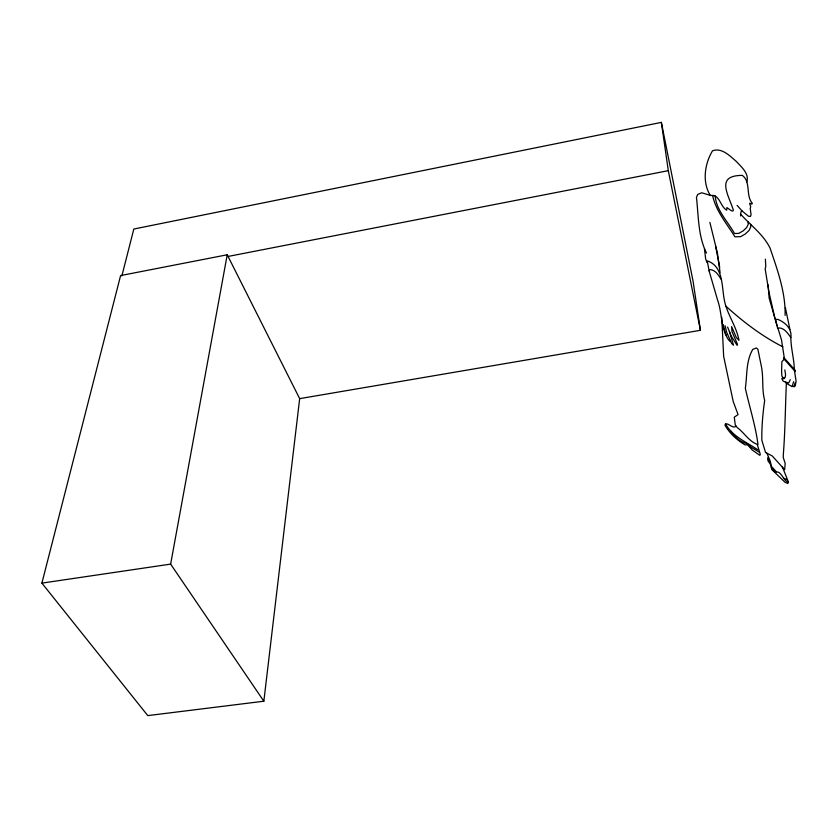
<?xml version="1.0" encoding="UTF-8"?>
<svg xmlns="http://www.w3.org/2000/svg" width="838" height="838" viewBox="0 0 838 838"><rect width="100%" height="100%" fill="white"/><g stroke="black" fill="none" stroke-linecap="round" stroke-linejoin="round"><path stroke-width="1.26" d="M785.112 315.413C785.646 292.41 777.392 269.689 770.059 248.132C763.408 234.378 750.439 225.265 740.541 214.057L741.221 211.354L742.248 211.113L748.449 216.204L750.439 216.466L751.058 214.8L750.209 208.233L750.733 206.913L749.601 203.225L751.738 204.137L752.315 203.351C745.422 195.422 751.183 181.741 742.279 175.372C715.369 175.53 728.17 193.913 733.386 210.212L732.873 211.019L731.616 210.872L726.85 207.573L726.714 210.202C719.832 206.263 719.811 193.756 710.404 195.547C701.951 182.181 704.674 163.819 712.53 150.777C721.707 147.373 729.804 155.878 736.12 161.263C741.096 166.731 749.581 173.539 746.773 181.888M785.384 382.233L786.379 383.322C785.279 407.205 785.206 430.376 783.341 454.301L783.268 457.548L785.175 463.33L784.661 469.72L772.259 455.956L765.565 452.52L761.847 440.285C761.627 426.731 762.831 413.427 764.675 400.438C761.679 389.45 763.659 378.022 761.48 366.897L757.898 349.299L756.358 347.948L752.765 349.373C745.799 361.44 747.287 375.246 745.338 388.287C749.518 407.069 755.53 425.589 757.992 444.486C749.717 442.412 744.134 432.555 737.262 427.6L735.272 424.971L734.277 417.177L738.069 414.601L733.198 401.454L723.655 356.349L721.738 317.33M782.378 466.913L788.055 481.085L787.93 483.526L785.154 482.374L771.861 469.605L770.122 460.869L766.854 453.065M726.42 334.812L725.823 334.991C720.827 324.065 721.654 311.401 717.59 300.077L709.168 271.114L707.22 260.838C722.953 266.013 721.728 285.14 724.042 298.349C726.2 313.286 736.351 325.5 738.948 340.249L736.403 337.693L731.616 326.631L731.983 331.67L737.22 343.664L737.534 345.162L736.937 345.088L731.176 335.944L727.594 327.03M263.844 701.217L299.669 398.637L227.224 254.773L120.599 275.576L41.9 583.122L147.781 715.61L263.844 701.217L170.638 564.11L227.224 254.773M715.223 195.977C716.176 210.181 727.887 221.567 734.528 233.54L738.77 233.393L743.191 230.838L746.668 227.538L748.219 224.322L748.062 221.714M784.326 358.13L783.76 357.533L783.551 358.528L795.21 371.527L795.346 370.48L784.326 358.13L781.519 339.945L777.999 328.36M794.979 382.956L794.204 386.81L792.36 385.826M121.866 275.932L133.818 229.036L661.36 122.39L693.089 281.338L700.432 330.298L299.669 398.637M768.153 457.286L767.87 460.638L770.939 465.132M793.638 381.646L792.109 386.664L786.379 383.322M709.168 271.114L709.66 269.595C715.055 269.595 718.417 274.864 720.879 279.012M790.286 379.677L788.6 383.029L783.237 381.196L781.812 378.786L782.304 378.179L783.687 378.818C786.819 376.985 785.101 372.701 784.829 369.904M713.075 195.82L712.782 196.375C716.291 211.48 726.944 223.872 734.916 236.808L740.656 236.641L745.296 233.991L749.015 230.513L750.743 226.962L750.649 224.343M771.18 467.583L774.815 471.763L775.936 472.077C781.372 470.516 783.289 481.127 788.223 482.133M784.2 359.251L781.885 361.649L781.592 370.983L781.854 375.969L782.65 377.32L784.63 378.085M736.204 426.207L735.523 426.668C732.203 428.784 726.452 420.906 724.922 425.034C729.416 433.246 737.052 440.17 745.129 444.947L747.433 444.695L752.356 450.111L759.888 455.359L760.255 454.259L757.332 444.674M228.062 256.449L668.305 170.669L661.36 122.39M41.9 583.122L170.638 564.11M765.387 259.183L765.785 266.494L765.157 268.872L768.917 291.959L774.741 317.56L775.527 319.477L777.8 319.383C785.175 322.284 792.235 328.863 790.842 337.525C790.873 348.252 794.099 358.716 794.309 369.265M758.505 449.566L757.384 449.503C745.914 441.762 732.674 436.556 725.467 423.871M787.406 479.828L783.928 478.268M710.132 195.244L701.636 192.782L697.687 194.447L696.451 197.391C698.578 215.984 698.012 236.075 706.497 253.045M794.414 385.773L795.231 386.056L796.1 381.227L794.466 370.7M782.891 346.848C762.046 336.258 743.233 321.918 725.97 306.216M759.5 452.269L750.607 446.947L747.056 443.574C740.059 442.265 734.476 436.336 730.527 430.784M776.313 471.721L770.887 465.813M737.094 205.373L742.248 211.113M790.842 337.525C787.919 333.461 784.399 327.983 778.837 327.899L777.706 328.527L775.527 319.477M767.859 458.302L770.74 463.11M707.031 262.587L705.659 258.921L704.433 248.708M777.025 325.71L769.127 297.993L768.1 284.826M709.88 222.405L717.443 253.17L720.125 272.832M785.363 307.693L789.972 329.638M725.121 325.793L726.651 332.277L731.637 343.538L733.522 345.246L729.385 331.492M719.706 267.312L715.516 245.848M668.305 170.669L700.432 330.298M723.215 324.694C724.828 330.193 725.54 337.986 730.327 341.516L730.212 340.312M740.541 214.057L740.635 215.984"/></g></svg>
